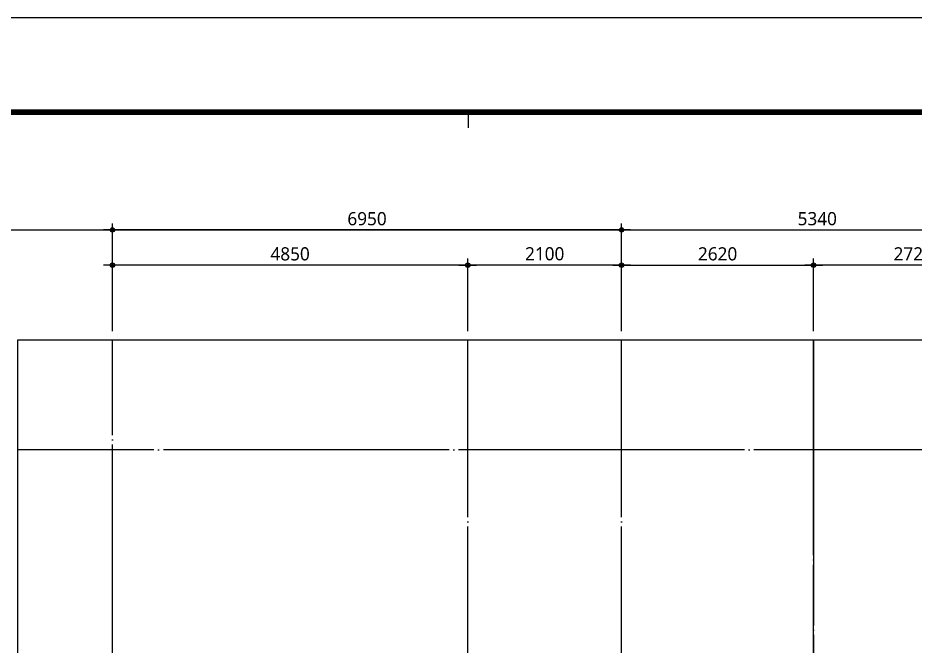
# Model space of a CAD drawing. Header units: millimetres. Extents: x 350420 to 672135, y -312840 to -44390.
# Drawn here: x 356780 to 369025, y -285776 to -277200 of the extents above; entities that cross this region are included whole.
import ezdxf

# ---------------------------------------------------------------- set-up
doc = ezdxf.new("R2010")
doc.units = ezdxf.units.MM
doc.header["$LTSCALE"] = 65
doc.linetypes.add('CEN', pattern=[62, 60, -1, 0, -1])
doc.layers.get('Defpoints').update_dxf_attribs({"color": 145})
for name, color, linetype in [('CEN', 1, 'CEN'), ('DIM', 7, 'Continuous'), ('FORM_고양장항A-1BL-S-성능$0$FORM', 7, 'Continuous')]:
    doc.layers.add(name, color=color, linetype=linetype)
doc.layers.add('DEFPOINT', color=144, linetype='Continuous', plot=False)
doc.layers.add('FORM_고양장항A-1BL-S-성능$0$DEFPOINT', color=144, linetype='Continuous', plot=False)
doc.styles.add('맑은고딕', font='malgun.ttf')
doc.dimstyles.new('DIM_60', dxfattribs={"dimscale": 60, "dimtxt": 3, "dimasz": 1, "dimexe": 1.5, "dimexo": 2, "dimgap": 1, "dimtad": 1, "dimdec": 0, "dimzin": 0, "dimdsep": 46, "dimtxsty": '맑은고딕', "dimblk1": 'DIMDOT', "dimblk2": 'DIMDOT', "dimsah": 1, "dimcen": 0.09, "dimdle": 2, "dimclrd": 7, "dimclre": 7, "dimclrt": 3, "dimadec": 0, "dimazin": 0, "dimtfac": 1, "dimtdec": 0, "dimtix": 1, "dimtmove": 2, "dimatfit": 3, "dimldrblk": 'DIMDOT', "dimfxl": 0, "dimtolj": 1, "dimtzin": 0, "dimarcsym": 0})

# ---------------------------------------------------------------- blocks, each defined once
blk = doc.blocks.new('DIMDOT')
at = {"layer": 'DIM', "linetype": 'Continuous'}
blk.add_line((-2, 0), (2, 0), dxfattribs=at)
for radius in [0.5, 0.25]:
    blk.add_circle((0, 0), radius, dxfattribs=at)
blk = doc.blocks.new('*D1616')
at = {"layer": 'Defpoints', "color": 0, "linetype": 'Continuous', "transparency": 16777216}
for p in [(370360, -280095), (365020, -281595), (370360, -281595)]:
    blk.add_point(p, dxfattribs=at)
at = {"layer": 'DIM', "color": 7, "linetype": 'Continuous', "lineweight": -2, "transparency": 16777216}
for p, q in [((365020, -281475), (365020, -280005)), ((370360, -281475), (370360, -280005)), ((365080, -280095), (370300, -280095))]:
    blk.add_line(p, q, dxfattribs=at)
at = {"layer": 'DIM', "color": 7, "linetype": 'Continuous', "lineweight": -2, "transparency": 16777216, "xscale": 60, "yscale": 60, "zscale": 60, "rotation": 180}
blk.add_blockref('DIMDOT', (365020, -280095), dxfattribs=at)
at = {"layer": 'DIM', "color": 7, "linetype": 'Continuous', "lineweight": -2, "transparency": 16777216, "xscale": 60, "yscale": 60, "zscale": 60}
blk.add_blockref('DIMDOT', (370360, -280095), dxfattribs=at)
at = {"layer": 'DIM', "color": 3, "linetype": 'Continuous', "transparency": 16777216, "insert": (367690, -279942), "char_height": 180, "attachment_point": 5, "style": '맑은고딕'}
blk.add_mtext('\\A1;5340', dxfattribs=at)
blk = doc.blocks.new('*D1617')
at = {"layer": 'Defpoints', "color": 0, "linetype": 'Continuous', "transparency": 16777216}
for p in [(362920, -280575), (362920, -281595), (365020, -281595)]:
    blk.add_point(p, dxfattribs=at)
at = {"layer": 'DIM', "color": 7, "linetype": 'Continuous', "lineweight": -2, "transparency": 16777216}
for p, q in [((362920, -281475), (362920, -280485)), ((365020, -281475), (365020, -280485)), ((364960, -280575), (362980, -280575))]:
    blk.add_line(p, q, dxfattribs=at)
at = {"layer": 'DIM', "color": 7, "linetype": 'Continuous', "lineweight": -2, "transparency": 16777216, "xscale": 60, "yscale": 60, "zscale": 60, "rotation": 180}
blk.add_blockref('DIMDOT', (362920, -280575), dxfattribs=at)
at = {"layer": 'DIM', "color": 7, "linetype": 'Continuous', "lineweight": -2, "transparency": 16777216, "xscale": 60, "yscale": 60, "zscale": 60}
blk.add_blockref('DIMDOT', (365020, -280575), dxfattribs=at)
at = {"layer": 'DIM', "color": 3, "linetype": 'Continuous', "transparency": 16777216, "insert": (363970, -280421), "char_height": 180, "attachment_point": 5, "style": '맑은고딕'}
blk.add_mtext('\\A1;2100', dxfattribs=at)
blk = doc.blocks.new('*D1626')
at = {"layer": 'Defpoints', "color": 0, "linetype": 'Continuous', "transparency": 16777216}
for p in [(358070, -280575), (358070, -281595), (362920, -281595)]:
    blk.add_point(p, dxfattribs=at)
at = {"layer": 'DIM', "color": 7, "linetype": 'Continuous', "lineweight": -2, "transparency": 16777216}
for p, q in [((358070, -281475), (358070, -280485)), ((362920, -281475), (362920, -280485)), ((362860, -280575), (358130, -280575))]:
    blk.add_line(p, q, dxfattribs=at)
at = {"layer": 'DIM', "color": 7, "linetype": 'Continuous', "lineweight": -2, "transparency": 16777216, "xscale": 60, "yscale": 60, "zscale": 60, "rotation": 180}
blk.add_blockref('DIMDOT', (358070, -280575), dxfattribs=at)
at = {"layer": 'DIM', "color": 7, "linetype": 'Continuous', "lineweight": -2, "transparency": 16777216, "xscale": 60, "yscale": 60, "zscale": 60}
blk.add_blockref('DIMDOT', (362920, -280575), dxfattribs=at)
at = {"layer": 'DIM', "color": 3, "linetype": 'Continuous', "transparency": 16777216, "insert": (360495, -280422), "char_height": 180, "attachment_point": 5, "style": '맑은고딕'}
blk.add_mtext('\\A1;4850', dxfattribs=at)
blk = doc.blocks.new('*D1638')
at = {"layer": 'Defpoints', "color": 0, "linetype": 'Continuous', "transparency": 16777216}
for p in [(367640, -280575), (365020, -281595), (367640, -281595)]:
    blk.add_point(p, dxfattribs=at)
at = {"layer": 'DIM', "color": 7, "linetype": 'Continuous', "lineweight": -2, "transparency": 16777216}
for p, q in [((365020, -281475), (365020, -280485)), ((367640, -281475), (367640, -280485)), ((365080, -280575), (367580, -280575))]:
    blk.add_line(p, q, dxfattribs=at)
at = {"layer": 'DIM', "color": 7, "linetype": 'Continuous', "lineweight": -2, "transparency": 16777216, "xscale": 60, "yscale": 60, "zscale": 60, "rotation": 180}
blk.add_blockref('DIMDOT', (365020, -280575), dxfattribs=at)
at = {"layer": 'DIM', "color": 7, "linetype": 'Continuous', "lineweight": -2, "transparency": 16777216, "xscale": 60, "yscale": 60, "zscale": 60}
blk.add_blockref('DIMDOT', (367640, -280575), dxfattribs=at)
at = {"layer": 'DIM', "color": 3, "linetype": 'Continuous', "transparency": 16777216, "insert": (366330, -280422), "char_height": 180, "attachment_point": 5, "style": '맑은고딕'}
blk.add_mtext('\\A1;2620', dxfattribs=at)
blk = doc.blocks.new('*D1639')
at = {"layer": 'Defpoints', "color": 0, "linetype": 'Continuous', "transparency": 16777216}
for p in [(367640, -280575), (367640, -281595), (370360, -281595)]:
    blk.add_point(p, dxfattribs=at)
at = {"layer": 'DIM', "color": 7, "linetype": 'Continuous', "lineweight": -2, "transparency": 16777216}
for p, q in [((367640, -281475), (367640, -280485)), ((370360, -281475), (370360, -280485)), ((370300, -280575), (367700, -280575))]:
    blk.add_line(p, q, dxfattribs=at)
at = {"layer": 'DIM', "color": 7, "linetype": 'Continuous', "lineweight": -2, "transparency": 16777216, "xscale": 60, "yscale": 60, "zscale": 60, "rotation": 180}
blk.add_blockref('DIMDOT', (367640, -280575), dxfattribs=at)
at = {"layer": 'DIM', "color": 7, "linetype": 'Continuous', "lineweight": -2, "transparency": 16777216, "xscale": 60, "yscale": 60, "zscale": 60}
blk.add_blockref('DIMDOT', (370360, -280575), dxfattribs=at)
at = {"layer": 'DIM', "color": 3, "linetype": 'Continuous', "transparency": 16777216, "insert": (369000, -280422), "char_height": 180, "attachment_point": 5, "style": '맑은고딕'}
blk.add_mtext('\\A1;2720', dxfattribs=at)
blk = doc.blocks.new('FORM_고양장항A-1BL-S-성능')
at = {"layer": 'FORM_고양장항A-1BL-S-성능$0$DEFPOINT', "color": 1}
blk.add_line((208.5, 569), (208.5, 572), dxfattribs=at)
at = {"layer": 'FORM_고양장항A-1BL-S-성능$0$DEFPOINT'}
blk.add_lwpolyline([(0, 594), (0, 0), (841, 0), (841, 594), (0, 594)], dxfattribs=at)
at = {"layer": 'FORM_고양장항A-1BL-S-성능$0$FORM'}
for points in [[(25, 573), (25, 21), (757, 21), (757, 573)], [(26, 572), (26, 22), (756, 22), (756, 572)]]:
    blk.add_lwpolyline(points, close=True, dxfattribs=at)
at = {"layer": 'FORM_고양장항A-1BL-S-성능$0$FORM', "const_width": 1}
blk.add_lwpolyline([(25.5, 572.5), (25.5, 21.5), (756.5, 21.5), (756.5, 572.5)], close=True, dxfattribs=at)
blk = doc.blocks.new('*D1697')
at = {"layer": 'Defpoints', "color": 0, "linetype": 'Continuous', "transparency": 16777216}
for p in [(358070, -280095), (358070, -281595), (365020, -281595)]:
    blk.add_point(p, dxfattribs=at)
at = {"layer": 'DIM', "color": 7, "linetype": 'Continuous', "lineweight": -2, "transparency": 16777216}
for p, q in [((358070, -281475), (358070, -280005)), ((365020, -281475), (365020, -280005)), ((364960, -280095), (358130, -280095))]:
    blk.add_line(p, q, dxfattribs=at)
at = {"layer": 'DIM', "color": 7, "linetype": 'Continuous', "lineweight": -2, "transparency": 16777216, "xscale": 60, "yscale": 60, "zscale": 60, "rotation": 180}
blk.add_blockref('DIMDOT', (358070, -280095), dxfattribs=at)
at = {"layer": 'DIM', "color": 7, "linetype": 'Continuous', "lineweight": -2, "transparency": 16777216, "xscale": 60, "yscale": 60, "zscale": 60}
blk.add_blockref('DIMDOT', (365020, -280095), dxfattribs=at)
at = {"layer": 'DIM', "color": 3, "linetype": 'Continuous', "transparency": 16777216, "insert": (361545, -279942), "char_height": 180, "attachment_point": 5, "style": '맑은고딕'}
blk.add_mtext('\\A1;6950', dxfattribs=at)

msp = doc.modelspace()

# ---------------------------------------------------------------- linework, layer by layer
at = {"layer": 'CEN'}
for p, q in [((358070, -290955), (358070, -281595)), ((362920, -288045), (362920, -281595)), ((365020, -288045), (365020, -281595)), ((367640, -281595), (367640, -309520)), ((367640, -292595), (367640, -281595)), ((374755, -283095), (356780, -283095))]:
    msp.add_line(p, q, dxfattribs=at)
at = {"layer": 'DEFPOINT'}
for points in [[(354980, -280095), (393020, -280095), (393020, -311020), (354980, -311020)], [(356780, -281595), (391220, -281595), (391220, -309520), (356780, -309520)], [(356780, -281595), (385220, -281595), (385220, -303520), (356780, -303520)]]:
    msp.add_lwpolyline(points, close=True, dxfattribs=at)

# ---------------------------------------------------------------- block references
at = {"xscale": 60, "yscale": 60, "zscale": 60}
msp.add_blockref('FORM_고양장항A-1BL-S-성능', (350420, -312840), dxfattribs=at)

# ---------------------------------------------------------------- dimensions: what is measured, and where the dimension line sits
at = {"layer": 'DIM', "linetype": 'Continuous'}
for base, p1, p2, picture, middle in [((358070, -280095), (365020, -281595), (358070, -281595), '*D1697', (361545, -279942)), ((358070, -280575), (362920, -281595), (358070, -281595), '*D1626', (360495, -280422)), ((362920, -280575), (365020, -281595), (362920, -281595), '*D1617', (363970, -280421.5)), ((367640, -280575), (370360, -281595), (367640, -281595), '*D1639', (369000, -280422))]:
    dim = msp.add_linear_dim(base=base, p1=p1, p2=p2, angle=180, dimstyle='DIM_60', dxfattribs=at)
    dim.commit()
    dim.dimension.update_dxf_attribs({"geometry": picture, "text_midpoint": middle})
for base, p2, picture, middle in [((370360, -280095), (370360, -281595), '*D1616', (367690, -279942)), ((367640, -280575), (367640, -281595), '*D1638', (366330, -280422))]:
    dim = msp.add_linear_dim(base=base, p1=(365020, -281595), p2=p2, dimstyle='DIM_60', dxfattribs=at)
    dim.commit()
    dim.dimension.update_dxf_attribs({"geometry": picture, "text_midpoint": middle})

doc.saveas('drawing.dxf')
